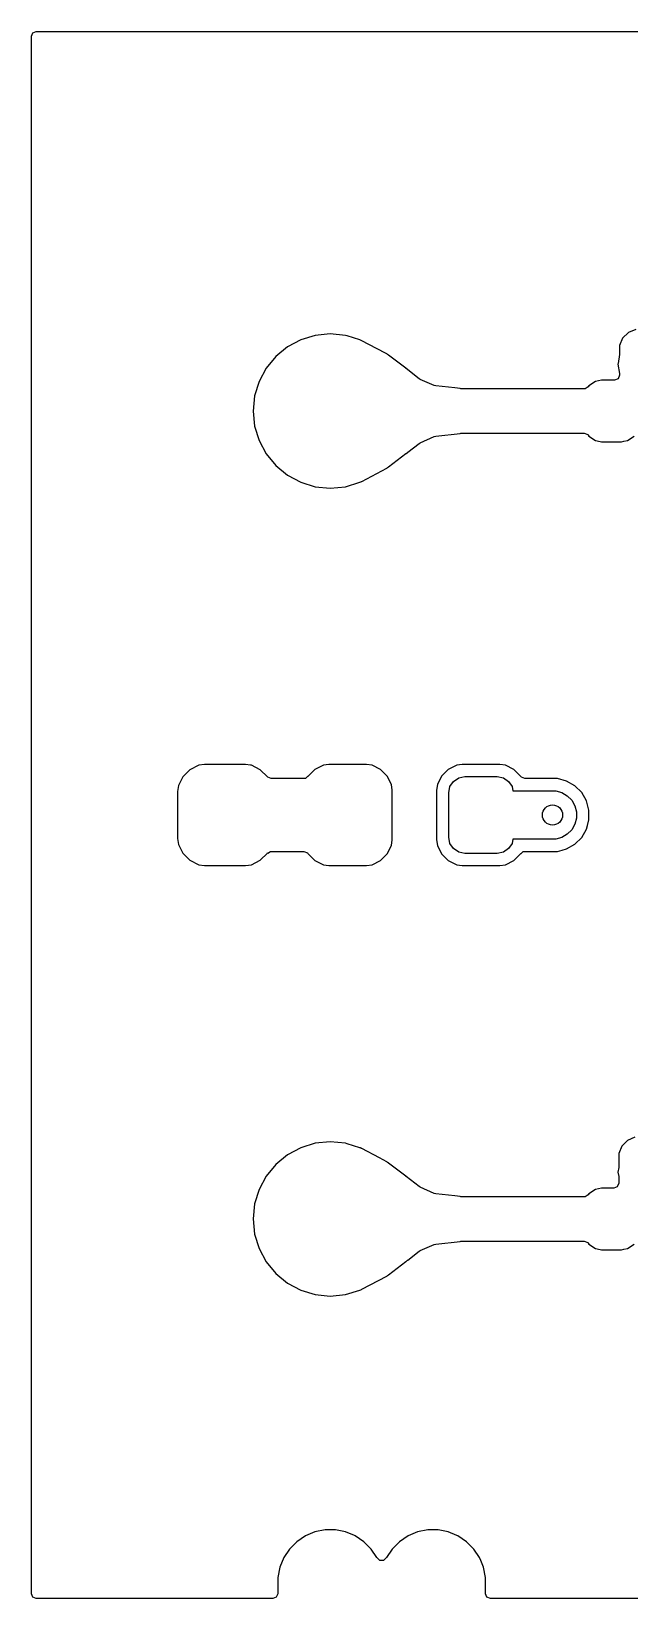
# Model space of a CAD drawing. Extents: x 55.4 to 74.8, y -71.4 to -52.1.
# Drawn here: x 55.45 to 62.85, y -71.45 to -52.05 of the extents above; entities that cross this region are included whole.
import ezdxf

# ---------------------------------------------------------------- set-up
doc = ezdxf.new("R2010")
doc.units = 0
doc.layers.add('BLACK', color=7, linetype='CONTINUOUS')

msp = doc.modelspace()

# ---------------------------------------------------------------- linework, layer by layer
at = {"layer": 'BLACK', "linetype": 'CONTINUOUS'}
for p, q in [((55.44675, -52.112), (55.464763, -52.068513)), ((55.44675, -56.75), (55.44675, -52.112)), ((55.464763, -52.068513), (55.50825, -52.0505)), ((55.50825, -52.0505), (74.78425, -52.0505)), ((58.78075, -55.867603), (58.615622, -55.955865)), ((58.959921, -55.813252), (58.78075, -55.867603)), ((59.14625, -55.794901), (58.959921, -55.813252)), ((59.33258, -55.813252), (59.14625, -55.794901)), ((59.332581, -55.813253), (59.332579, -55.813252)), ((59.332579, -55.813252), (59.33258, -55.813252)), ((59.356471, -55.8205), (59.332581, -55.813253)), ((59.511749, -55.867603), (59.356471, -55.8205)), ((59.51901, -55.871484), (59.511749, -55.867603)), ((62.763886, -55.848102), (62.72575, -55.940171)), ((62.834352, -55.777636), (62.763886, -55.848102)), ((62.926421, -55.7395), (62.834352, -55.777636)), ((58.615622, -55.955865), (58.470893, -56.074642)), ((59.528065, -55.875425), (59.51901, -55.871484)), ((59.528927, -55.87572), (59.528065, -55.875425)), ((59.52893, -55.875721), (59.528927, -55.87572)), ((59.528932, -55.875722), (59.52893, -55.875721)), ((59.529906, -55.87618), (59.528932, -55.875722)), ((59.529922, -55.876188), (59.529906, -55.87618)), ((59.529939, -55.876196), (59.529922, -55.876188)), ((59.536495, -55.879471), (59.529939, -55.876196)), ((59.719684, -55.976467), (59.536495, -55.879471)), ((59.835897, -56.038), (59.719684, -55.976467)), ((59.844283, -56.04244), (59.835897, -56.038)), ((59.855821, -56.049198), (59.844283, -56.04244)), ((59.857308, -56.050158), (59.855821, -56.049198)), ((59.857483, -56.050271), (59.857308, -56.050158)), ((59.860662, -56.052518), (59.857483, -56.050271)), ((59.868241, -56.057874), (59.860662, -56.052518)), ((60.079914, -56.221337), (59.868241, -56.057874)), ((62.724993, -56.050515), (62.707336, -56.161999)), ((62.72575, -56.040895), (62.724993, -56.050515)), ((62.72575, -55.940171), (62.72575, -56.040895)), ((58.352115, -56.219372), (58.263853, -56.3845)), ((58.470892, -56.074643), (58.352115, -56.219372)), ((58.470893, -56.074642), (58.470892, -56.074643)), ((60.079996, -56.221393), (60.079914, -56.221337)), ((60.082326, -56.2232), (60.079996, -56.221393)), ((60.08242, -56.223273), (60.082326, -56.2232)), ((60.084672, -56.225012), (60.08242, -56.223273)), ((60.084761, -56.225088), (60.084672, -56.225012)), ((60.246036, -56.350146), (60.084761, -56.225088)), ((62.707336, -56.161999), (62.706069, -56.17)), ((62.706069, -56.17), (62.724676, -56.287482)), ((58.263853, -56.3845), (58.209502, -56.563671)), ((60.25898, -56.357849), (60.246036, -56.350146)), ((60.432057, -56.433907), (60.25898, -56.357849)), ((60.450123, -56.438741), (60.432057, -56.433907)), ((60.688984, -56.464823), (60.450123, -56.438741)), ((62.338789, -56.449666), (62.299652, -56.475818)), ((62.345648, -56.439399), (62.338789, -56.449666)), ((62.428511, -56.384032), (62.345648, -56.439399)), ((62.501573, -56.3695), (62.428511, -56.384032)), ((62.66425, -56.3695), (62.501573, -56.3695)), ((62.707737, -56.351487), (62.66425, -56.3695)), ((62.72575, -56.308), (62.707737, -56.351487)), ((62.724676, -56.287482), (62.724676, -56.287483)), ((62.724676, -56.287483), (62.724993, -56.28948)), ((62.724993, -56.28948), (62.72575, -56.299101)), ((62.72575, -56.299101), (62.72575, -56.308)), ((58.209502, -56.563671), (58.191151, -56.75)), ((60.752698, -56.47178), (60.688984, -56.464823)), ((60.760252, -56.474159), (60.752698, -56.47178)), ((60.778727, -56.477), (60.760252, -56.474159)), ((62.287653, -56.477), (60.778727, -56.477)), ((62.299652, -56.475818), (62.287653, -56.477)), ((55.44675, -59.382384), (55.44675, -56.75)), ((58.191151, -56.75), (58.209502, -56.936328)), ((58.209502, -56.936328), (58.263853, -57.115499)), ((60.450123, -57.061255), (60.752698, -57.028219)), ((60.752698, -57.028219), (60.762718, -57.025359)), ((60.762718, -57.025359), (60.779592, -57.023)), ((60.779592, -57.023), (62.287653, -57.023)), ((62.287653, -57.023), (62.33114, -57.041013)), ((58.263853, -57.115499), (58.352115, -57.280627)), ((60.107042, -57.257632), (60.246041, -57.149847)), ((60.246041, -57.149847), (60.258976, -57.14215)), ((60.258976, -57.14215), (60.432058, -57.066089)), ((60.432058, -57.066089), (60.450123, -57.061255)), ((62.33114, -57.041013), (62.338789, -57.050334)), ((62.338789, -57.050334), (62.345648, -57.0606)), ((62.345648, -57.0606), (62.428511, -57.115967)), ((62.428511, -57.115967), (62.486723, -57.127545)), ((62.486723, -57.127545), (62.501572, -57.130499)), ((62.501572, -57.130499), (62.501573, -57.1305)), ((62.501573, -57.1305), (62.501576, -57.1305)), ((62.501576, -57.1305), (62.750927, -57.1305)), ((62.750927, -57.130499), (62.78023, -57.12467)), ((62.750927, -57.1305), (62.750927, -57.130499)), ((62.78023, -57.12467), (62.823988, -57.115967)), ((62.823988, -57.115967), (62.823989, -57.115966)), ((62.823989, -57.115966), (62.82399, -57.115966)), ((62.82399, -57.115966), (62.906851, -57.060601)), ((58.352115, -57.280627), (58.470892, -57.425356)), ((59.868236, -57.442127), (60.082486, -57.276672)), ((60.082486, -57.276672), (60.082583, -57.276598)), ((60.082583, -57.276598), (60.083155, -57.276155)), ((60.083155, -57.276155), (60.083272, -57.276064)), ((60.083272, -57.276064), (60.101512, -57.261977)), ((60.101512, -57.261977), (60.101577, -57.26187)), ((60.101577, -57.26187), (60.107042, -57.257632)), ((58.470892, -57.425356), (58.470893, -57.425357)), ((58.470893, -57.425357), (58.615622, -57.544134)), ((58.615622, -57.544134), (58.615623, -57.544134)), ((58.615623, -57.544134), (58.615625, -57.544136)), ((58.615625, -57.544136), (58.780749, -57.632396)), ((59.536512, -57.620519), (59.844267, -57.457567)), ((59.844267, -57.457567), (59.844268, -57.457566)), ((59.844268, -57.457566), (59.844282, -57.457559)), ((59.844282, -57.457559), (59.855747, -57.450846)), ((59.855747, -57.450846), (59.857423, -57.449766)), ((59.857423, -57.449766), (59.868236, -57.442127)), ((58.780749, -57.632396), (58.959919, -57.686747)), ((58.959919, -57.686747), (59.14625, -57.705099)), ((59.14625, -57.705099), (59.332581, -57.686747)), ((59.332581, -57.686747), (59.511751, -57.632396)), ((59.511751, -57.632396), (59.525298, -57.625154)), ((59.525298, -57.625154), (59.533721, -57.621686)), ((59.533713, -57.621666), (59.536512, -57.620519)), ((59.533721, -57.621686), (59.533713, -57.621666)), ((55.44675, -61.458705), (55.44675, -59.382384)), ((57.320331, -61.276218), (57.266207, -61.386931)), ((57.407469, -61.18908), (57.320331, -61.276218)), ((57.51818, -61.134957), (57.407469, -61.18908)), ((57.589961, -61.1245), (57.51818, -61.134957)), ((58.09754, -61.1245), (57.589961, -61.1245)), ((58.097545, -61.1245), (58.09754, -61.1245)), ((58.157355, -61.133214), (58.097545, -61.1245)), ((58.169318, -61.134957), (58.157355, -61.133214)), ((58.280031, -61.189081), (58.169318, -61.134957)), ((58.369324, -61.278375), (58.280031, -61.189081)), ((58.37196, -61.281487), (58.369324, -61.278375)), ((58.415447, -61.2995), (58.37196, -61.281487)), ((58.818515, -61.2995), (58.415447, -61.2995)), ((58.838487, -61.296167), (58.818515, -61.2995)), ((58.866881, -61.271089), (58.838487, -61.296167)), ((58.869089, -61.272666), (58.866881, -61.271089)), ((58.87205, -61.268518), (58.869089, -61.272666)), ((58.954765, -61.185802), (58.87205, -61.268518)), ((59.059857, -61.134426), (58.954765, -61.185802)), ((59.127984, -61.1245), (59.059857, -61.134426)), ((59.12799, -61.1245), (59.127984, -61.1245)), ((59.59451, -61.1245), (59.12799, -61.1245)), ((59.594515, -61.1245), (59.59451, -61.1245)), ((59.662642, -61.134426), (59.594515, -61.1245)), ((59.767734, -61.185802), (59.662641, -61.134426)), ((59.662641, -61.134426), (59.662642, -61.134426)), ((59.850447, -61.268515), (59.767734, -61.185802)), ((59.850447, -61.268516), (59.850447, -61.268515)), ((59.850448, -61.268517), (59.850447, -61.268516)), ((59.901823, -61.373607), (59.850448, -61.268517)), ((60.522052, -61.268515), (60.470676, -61.373607)), ((60.604765, -61.185802), (60.522052, -61.268515)), ((60.709857, -61.134426), (60.604765, -61.185802)), ((60.669829, -61.333579), (60.734713, -61.290224)), ((60.777984, -61.1245), (60.709857, -61.134426)), ((60.734713, -61.290224), (60.81125, -61.275)), ((60.77799, -61.1245), (60.777984, -61.1245)), ((61.24451, -61.1245), (60.77799, -61.1245)), ((60.81125, -61.275), (61.21125, -61.275)), ((61.21125, -61.275), (61.287787, -61.290224)), ((61.244515, -61.1245), (61.24451, -61.1245)), ((61.312642, -61.134426), (61.244515, -61.1245)), ((61.287787, -61.290224), (61.352671, -61.333579)), ((61.417734, -61.185802), (61.312641, -61.134426)), ((61.312641, -61.134426), (61.312642, -61.134426)), ((61.500449, -61.268518), (61.417734, -61.185802)), ((61.503411, -61.272666), (61.500449, -61.268518)), ((61.503933, -61.272292), (61.503411, -61.272666)), ((61.510498, -61.281487), (61.503933, -61.272292)), ((61.553985, -61.2995), (61.510498, -61.281487)), ((61.955559, -61.2995), (61.553985, -61.2995)), ((61.955561, -61.2995), (61.955559, -61.2995)), ((62.070131, -61.330199), (61.955561, -61.2995)), ((55.44675, -62.607269), (55.44675, -61.458705)), ((57.266207, -61.386933), (57.25575, -61.458705)), ((57.25575, -61.458705), (57.25575, -61.458708)), ((57.25575, -61.458708), (57.25575, -61.458709)), ((57.25575, -61.458709), (57.25575, -62.041288)), ((57.266207, -61.386931), (57.266207, -61.386933)), ((59.911749, -61.441734), (59.901823, -61.373607)), ((59.91175, -61.44174), (59.911749, -61.441734)), ((59.91175, -62.05826), (59.91175, -61.44174)), ((60.470676, -61.373607), (60.46075, -61.441734)), ((60.46075, -61.441734), (60.46075, -62.058265)), ((60.61125, -61.475), (60.626474, -61.398463)), ((60.61125, -62.025), (60.61125, -61.475)), ((60.626474, -61.398463), (60.669829, -61.333579)), ((61.352671, -61.333579), (61.396026, -61.398463)), ((61.396026, -61.398463), (61.406277, -61.45)), ((61.406277, -61.45), (61.89625, -61.45)), ((61.89625, -61.45), (61.935408, -61.452567)), ((61.935408, -61.452567), (62.011055, -61.472836)), ((62.011055, -61.472836), (62.078878, -61.511994)), ((62.070141, -61.330203), (62.070131, -61.330199)), ((62.172856, -61.389506), (62.070141, -61.330203)), ((62.17286, -61.389509), (62.172856, -61.389506)), ((62.172863, -61.389511), (62.17286, -61.389509)), ((62.256739, -61.473387), (62.172863, -61.389511)), ((62.256741, -61.47339), (62.256739, -61.473387)), ((62.256743, -61.473393), (62.256741, -61.47339)), ((62.316046, -61.576108), (62.256743, -61.473393)), ((62.078878, -61.511994), (62.134256, -61.567372)), ((62.134256, -61.567372), (62.173414, -61.635195)), ((62.173414, -61.635195), (62.193683, -61.710842)), ((62.316049, -61.576115), (62.316046, -61.576108)), ((62.34675, -61.690688), (62.316049, -61.576115)), ((62.173414, -61.864805), (62.134256, -61.932628)), ((62.193683, -61.789158), (62.173414, -61.864805)), ((62.193683, -61.710842), (62.193683, -61.789158)), ((62.316049, -61.923886), (62.327961, -61.879427)), ((62.327961, -61.879427), (62.34675, -61.809311)), ((62.34675, -61.809311), (62.34675, -61.690688)), ((57.25575, -62.041288), (57.266207, -62.113069)), ((59.901823, -62.126393), (59.91175, -62.05826)), ((60.46075, -62.058265), (60.470676, -62.126392)), ((60.626474, -62.101537), (60.61125, -62.025)), ((61.406277, -62.05), (61.396026, -62.101537)), ((61.89625, -62.05), (61.406277, -62.05)), ((61.935408, -62.047433), (61.89625, -62.05)), ((62.011055, -62.027164), (61.935408, -62.047433)), ((62.078878, -61.988006), (62.011055, -62.027164)), ((62.134256, -61.932628), (62.078878, -61.988006)), ((62.172863, -62.110489), (62.256739, -62.026613)), ((62.256739, -62.026613), (62.316049, -61.923886)), ((57.266207, -62.113069), (57.32033, -62.22378)), ((57.32033, -62.22378), (57.407468, -62.310918)), ((58.28003, -62.310919), (58.367169, -62.22378)), ((58.367169, -62.22378), (58.370772, -62.220177)), ((58.370772, -62.220177), (58.372453, -62.221858)), ((58.372453, -62.221858), (58.405323, -62.201339)), ((58.405323, -62.201339), (58.415447, -62.2005)), ((58.415447, -62.2005), (58.818515, -62.2005)), ((58.818515, -62.2005), (58.862002, -62.218513)), ((58.862002, -62.218513), (58.868566, -62.227707)), ((58.868566, -62.227707), (58.869089, -62.227334)), ((58.869089, -62.227334), (58.87205, -62.231481)), ((58.87205, -62.231481), (58.954765, -62.314197)), ((59.767733, -62.314198), (59.850448, -62.231483)), ((59.850448, -62.231483), (59.901823, -62.126393)), ((60.470676, -62.126392), (60.522052, -62.231484)), ((60.522052, -62.231484), (60.604765, -62.314197)), ((60.669829, -62.166421), (60.626474, -62.101537)), ((60.734713, -62.209776), (60.669829, -62.166421)), ((60.81125, -62.225), (60.734713, -62.209776)), ((61.21125, -62.225), (60.81125, -62.225)), ((61.287787, -62.209776), (61.21125, -62.225)), ((61.352671, -62.166421), (61.287787, -62.209776)), ((61.396026, -62.101537), (61.352671, -62.166421)), ((61.417733, -62.314198), (61.500448, -62.231483)), ((61.500448, -62.231483), (61.500449, -62.231481)), ((61.500449, -62.231481), (61.503411, -62.227334)), ((61.503411, -62.227334), (61.505618, -62.22891)), ((61.505618, -62.22891), (61.534013, -62.203833)), ((61.534013, -62.203833), (61.553985, -62.2005)), ((61.553985, -62.2005), (61.95556, -62.2005)), ((61.95556, -62.2005), (62.013655, -62.184933)), ((62.013655, -62.184933), (62.070136, -62.169799)), ((62.070136, -62.169799), (62.172863, -62.110489)), ((57.407468, -62.310918), (57.407469, -62.310918)), ((57.407469, -62.310918), (57.40747, -62.310919)), ((57.40747, -62.310919), (57.518183, -62.365043)), ((57.518183, -62.365043), (57.589955, -62.3755)), ((57.589955, -62.3755), (58.097544, -62.375499)), ((58.097544, -62.375499), (58.169317, -62.365043)), ((58.169317, -62.365043), (58.28003, -62.310919)), ((58.954765, -62.314197), (58.954766, -62.314197)), ((58.954766, -62.314197), (58.954767, -62.314198)), ((58.954767, -62.314198), (59.059857, -62.365573)), ((59.059857, -62.365573), (59.12799, -62.3755)), ((59.12799, -62.3755), (59.127993, -62.3755)), ((59.127993, -62.3755), (59.594507, -62.3755)), ((59.594507, -62.3755), (59.59451, -62.3755)), ((59.59451, -62.3755), (59.662643, -62.365573)), ((59.662643, -62.365573), (59.767733, -62.314198)), ((60.604765, -62.314197), (60.604766, -62.314197)), ((60.604766, -62.314197), (60.604767, -62.314198)), ((60.604767, -62.314198), (60.709857, -62.365573)), ((60.709857, -62.365573), (60.77799, -62.3755)), ((60.77799, -62.3755), (60.777993, -62.3755)), ((60.777993, -62.3755), (61.244507, -62.3755)), ((61.244507, -62.3755), (61.24451, -62.3755)), ((61.24451, -62.3755), (61.312643, -62.365573)), ((61.312643, -62.365573), (61.417733, -62.314198)), ((55.44675, -66.75), (55.44675, -62.607269)), ((62.916421, -65.7395), (62.824352, -65.777636)), ((58.615622, -65.955865), (58.470893, -66.074642)), ((58.78075, -65.867603), (58.615622, -65.955865)), ((58.959921, -65.813252), (58.78075, -65.867603)), ((59.14625, -65.794901), (58.959921, -65.813252)), ((59.33258, -65.813252), (59.14625, -65.794901)), ((59.332581, -65.813253), (59.332579, -65.813252)), ((59.332579, -65.813252), (59.33258, -65.813252)), ((59.356471, -65.8205), (59.332581, -65.813253)), ((59.511749, -65.867603), (59.356471, -65.8205)), ((59.51901, -65.871484), (59.511749, -65.867603)), ((59.528065, -65.875425), (59.51901, -65.871484)), ((59.528927, -65.87572), (59.528065, -65.875425)), ((59.52893, -65.875721), (59.528927, -65.87572)), ((59.528932, -65.875722), (59.52893, -65.875721)), ((59.529906, -65.87618), (59.528932, -65.875722)), ((59.529922, -65.876188), (59.529906, -65.87618)), ((59.529939, -65.876196), (59.529922, -65.876188)), ((59.536495, -65.879471), (59.529939, -65.876196)), ((59.753767, -65.994513), (59.536495, -65.879471)), ((62.753886, -65.848102), (62.71575, -65.940171)), ((62.71575, -65.940171), (62.71575, -66.104034)), ((62.824352, -65.777636), (62.753886, -65.848102)), ((58.470892, -66.074643), (58.352115, -66.219372)), ((58.470893, -66.074642), (58.470892, -66.074643)), ((59.844258, -66.042427), (59.753767, -65.994513)), ((59.844283, -66.04244), (59.844258, -66.042427)), ((59.855821, -66.049198), (59.844283, -66.04244)), ((59.857308, -66.050158), (59.855821, -66.049198)), ((59.857483, -66.050271), (59.857308, -66.050158)), ((59.864817, -66.055454), (59.857483, -66.050271)), ((59.868241, -66.057874), (59.864817, -66.055454)), ((60.079914, -66.221337), (59.868241, -66.057874)), ((62.714993, -66.113654), (62.706069, -66.169999)), ((62.71575, -66.104034), (62.714993, -66.113654)), ((58.352115, -66.219372), (58.263853, -66.3845)), ((60.079996, -66.221393), (60.079914, -66.221337)), ((60.082326, -66.2232), (60.079996, -66.221393)), ((60.08242, -66.223273), (60.082326, -66.2232)), ((60.084672, -66.225012), (60.08242, -66.223273)), ((60.084761, -66.225088), (60.084672, -66.225012)), ((60.246036, -66.350146), (60.084761, -66.225088)), ((62.71575, -66.308), (62.697737, -66.351487)), ((62.706069, -66.169999), (62.714993, -66.226345)), ((62.714993, -66.226345), (62.71575, -66.235965)), ((62.71575, -66.235965), (62.71575, -66.308)), ((58.263853, -66.3845), (58.209502, -66.563671)), ((60.25898, -66.357849), (60.246036, -66.350146)), ((60.432057, -66.433907), (60.25898, -66.357849)), ((60.450123, -66.438741), (60.432057, -66.433907)), ((60.688984, -66.464823), (60.450123, -66.438741)), ((60.752698, -66.47178), (60.688984, -66.464823)), ((60.760252, -66.474159), (60.752698, -66.47178)), ((60.778727, -66.477), (60.760252, -66.474159)), ((62.287653, -66.477), (60.778727, -66.477)), ((62.299652, -66.475818), (62.287653, -66.477)), ((62.338789, -66.449666), (62.299652, -66.475818)), ((62.345648, -66.439399), (62.338789, -66.449666)), ((62.428511, -66.384032), (62.345648, -66.439399)), ((62.501573, -66.3695), (62.428511, -66.384032)), ((62.65425, -66.3695), (62.501573, -66.3695)), ((62.697737, -66.351487), (62.65425, -66.3695)), ((58.209502, -66.563671), (58.191151, -66.75)), ((55.44675, -69.382384), (55.44675, -66.75)), ((58.191151, -66.75), (58.209502, -66.936328)), ((58.209502, -66.936328), (58.263853, -67.115499)), ((58.263853, -67.115499), (58.352115, -67.280627)), ((60.258976, -67.14215), (60.432058, -67.066089)), ((60.432058, -67.066089), (60.450123, -67.061255)), ((60.450123, -67.061255), (60.752698, -67.028219)), ((60.752698, -67.028219), (60.762718, -67.025359)), ((60.762718, -67.025359), (60.779592, -67.023)), ((60.779592, -67.023), (62.287653, -67.023)), ((62.287653, -67.023), (62.33114, -67.041013)), ((62.33114, -67.041013), (62.338789, -67.050334)), ((62.338789, -67.050334), (62.345648, -67.0606)), ((62.345648, -67.0606), (62.428511, -67.115967)), ((62.428511, -67.115967), (62.486723, -67.127545)), ((62.78023, -67.12467), (62.823988, -67.115967)), ((62.823988, -67.115967), (62.823989, -67.115966)), ((62.823989, -67.115966), (62.82399, -67.115966)), ((62.82399, -67.115966), (62.906851, -67.060601)), ((58.352115, -67.280627), (58.470892, -67.425356)), ((59.868236, -67.442127), (60.082486, -67.276672)), ((60.082486, -67.276672), (60.082583, -67.276598)), ((60.082583, -67.276598), (60.083155, -67.276155)), ((60.083155, -67.276155), (60.083272, -67.276064)), ((60.083272, -67.276064), (60.101512, -67.261977)), ((60.101512, -67.261977), (60.101577, -67.26187)), ((60.101577, -67.26187), (60.105997, -67.258442)), ((60.105997, -67.258442), (60.246041, -67.149847)), ((60.246041, -67.149847), (60.258976, -67.14215)), ((62.486723, -67.127545), (62.501572, -67.130499)), ((62.501572, -67.130499), (62.501573, -67.1305)), ((62.501573, -67.1305), (62.501576, -67.1305)), ((62.501576, -67.1305), (62.750927, -67.1305)), ((62.750927, -67.130499), (62.78023, -67.12467)), ((62.750927, -67.1305), (62.750927, -67.130499)), ((58.470892, -67.425356), (58.470893, -67.425357)), ((58.470893, -67.425357), (58.615622, -67.544134)), ((59.536512, -67.620519), (59.844267, -67.457567)), ((59.844267, -67.457567), (59.844268, -67.457566)), ((59.844268, -67.457566), (59.844282, -67.457559)), ((59.844282, -67.457559), (59.855747, -67.450846)), ((59.855747, -67.450846), (59.857423, -67.449766)), ((59.857423, -67.449766), (59.868236, -67.442127)), ((58.615622, -67.544134), (58.615623, -67.544134)), ((58.615623, -67.544134), (58.615625, -67.544136)), ((58.615625, -67.544136), (58.780749, -67.632396)), ((58.780749, -67.632396), (58.959919, -67.686747)), ((58.959919, -67.686747), (59.14625, -67.705099)), ((59.14625, -67.705099), (59.332581, -67.686747)), ((59.332581, -67.686747), (59.511751, -67.632396)), ((59.511751, -67.632396), (59.525298, -67.625154)), ((59.525298, -67.625154), (59.533721, -67.621686)), ((59.533713, -67.621666), (59.536512, -67.620519)), ((59.533721, -67.621686), (59.533713, -67.621666)), ((55.44675, -71.388), (55.44675, -69.382384)), ((59.082178, -70.5995), (58.956511, -70.624497)), ((59.082181, -70.5995), (59.082178, -70.5995)), ((59.210319, -70.5995), (59.082181, -70.5995)), ((59.210322, -70.5995), (59.210319, -70.5995)), ((59.335988, -70.624497), (59.210322, -70.5995)), ((60.352178, -70.5995), (60.226511, -70.624497)), ((60.352181, -70.5995), (60.352178, -70.5995)), ((60.480319, -70.5995), (60.352181, -70.5995)), ((60.480322, -70.5995), (60.480319, -70.5995)), ((60.605988, -70.624497), (60.480322, -70.5995)), ((58.731581, -70.744723), (58.640973, -70.835331)), ((58.838121, -70.673536), (58.731581, -70.744723)), ((58.838129, -70.673532), (58.838121, -70.673536)), ((58.956497, -70.624501), (58.838129, -70.673532)), ((58.956511, -70.624497), (58.956497, -70.624501)), ((59.336002, -70.624501), (59.335988, -70.624497)), ((59.443528, -70.669041), (59.336002, -70.624501)), ((59.454377, -70.673535), (59.443528, -70.669041)), ((59.454379, -70.673536), (59.454377, -70.673535)), ((59.560919, -70.744723), (59.454378, -70.673536)), ((59.454378, -70.673536), (59.454379, -70.673536)), ((59.560919, -70.744724), (59.560918, -70.744723)), ((59.560918, -70.744723), (59.560919, -70.744723)), ((59.651526, -70.835331), (59.560919, -70.744724)), ((60.001581, -70.744723), (59.910973, -70.835331)), ((60.108121, -70.673536), (60.001581, -70.744723)), ((60.108129, -70.673532), (60.108121, -70.673536)), ((60.226497, -70.624501), (60.108129, -70.673532)), ((60.226511, -70.624497), (60.226497, -70.624501)), ((60.606002, -70.624501), (60.605988, -70.624497)), ((60.713528, -70.669041), (60.606002, -70.624501)), ((60.724377, -70.673535), (60.713528, -70.669041)), ((60.724379, -70.673536), (60.724377, -70.673535)), ((60.830919, -70.744723), (60.724378, -70.673536)), ((60.724378, -70.673536), (60.724379, -70.673536)), ((60.830919, -70.744724), (60.830918, -70.744723)), ((60.830918, -70.744723), (60.830919, -70.744723)), ((60.921526, -70.835331), (60.830919, -70.744724)), ((58.569782, -70.941879), (58.520751, -71.060247)), ((58.569786, -70.941871), (58.569782, -70.941879)), ((58.640973, -70.835331), (58.569786, -70.941871)), ((59.722715, -70.941873), (59.651526, -70.835331)), ((59.722717, -70.941878), (59.722715, -70.941873)), ((59.724433, -70.94602), (59.722717, -70.941878)), ((59.757712, -70.979299), (59.724433, -70.94602)), ((59.804782, -70.979302), (59.757712, -70.979299)), ((59.838067, -70.94602), (59.804782, -70.979302)), ((59.839782, -70.941878), (59.838067, -70.94602)), ((59.839786, -70.941871), (59.839782, -70.941878)), ((59.910973, -70.835331), (59.839786, -70.941871)), ((60.992715, -70.941873), (60.921526, -70.835331)), ((61.008217, -70.979299), (60.992715, -70.941873)), ((61.041748, -71.060247), (61.008217, -70.979299)), ((58.520747, -71.060261), (58.49575, -71.185927)), ((58.49575, -71.185927), (58.49575, -71.388)), ((58.520751, -71.060247), (58.520747, -71.060261)), ((61.041752, -71.060261), (61.041748, -71.060247)), ((61.066749, -71.185927), (61.041752, -71.060261)), ((61.06675, -71.185928), (61.066749, -71.185927)), ((61.06675, -71.388), (61.06675, -71.185928)), ((55.464763, -71.431487), (55.44675, -71.388)), ((58.49575, -71.388), (58.477737, -71.431487)), ((61.084763, -71.431487), (61.06675, -71.388)), ((55.50825, -71.4495), (55.464763, -71.431487)), ((58.43425, -71.4495), (55.50825, -71.4495)), ((58.477737, -71.431487), (58.43425, -71.4495)), ((61.12825, -71.4495), (61.084763, -71.431487)), ((74.78425, -71.4495), (61.12825, -71.4495))]:
    msp.add_line(p, q, dxfattribs=at)
at = {"layer": 'BLACK'}
msp.add_circle((61.89625, -61.75), 0.125, dxfattribs=at)

doc.saveas('drawing.dxf')
